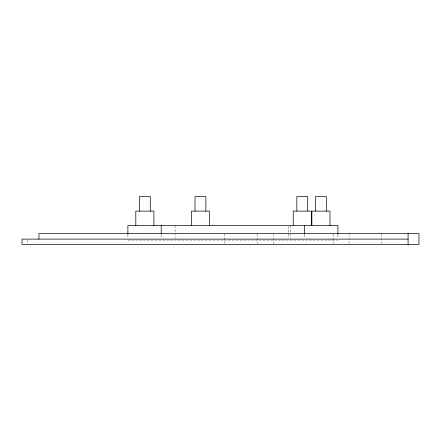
<?xml version="1.0" encoding="UTF-8"?>
<svg xmlns="http://www.w3.org/2000/svg" width="441" height="441" viewBox="0 0 441 441"><rect width="100%" height="100%" fill="white"/><g stroke="black" fill="none" stroke-linecap="round" stroke-linejoin="round"><path stroke-width="0.33" stroke-dasharray="2.21 1.65" d="M127.884 240.069L337.905 240.069M381.652 234.199L381.652 243.702M349.063 233.521L349.063 243.702M337.905 234.799L337.905 238.096M333.12 234.199L333.12 244.386M304.588 234.799L304.588 238.096M290.696 225.583L290.696 238.096M288.607 226.244L288.607 238.096M273.387 234.199L273.387 244.386M257.092 234.199L257.092 243.702M224.502 233.521L224.502 243.702M175.094 225.583L175.094 238.096M161.197 234.799L161.197 238.096M127.884 234.799L127.884 238.096M27.215 239.777L27.215 243.724"/><path stroke-width="0.66" d="M408.085 239.116L22.05 239.116L22.05 244.386L418.95 244.386L418.95 233.521L38.968 233.521L38.968 239.116M408.085 233.521L408.085 244.386M337.905 234.143L337.905 225.583L127.884 225.583L127.884 234.143M329.973 225.583L329.973 211.101L311.87 211.101L311.87 225.583M326.351 211.101L326.351 196.614L315.491 196.614L315.491 211.101M311.324 225.583L311.324 211.101L293.221 211.101L293.221 225.583M307.702 211.101L307.702 196.614L296.843 196.614L296.843 211.101M304.588 225.583L304.588 234.143M209.503 225.583L209.503 211.101L191.394 211.101L191.394 225.583M205.881 211.101L205.881 196.614L195.016 196.614L195.016 211.101M161.197 225.583L161.197 234.143M153.92 225.583L153.92 211.101L135.811 211.101L135.811 225.583M150.298 211.101L150.298 196.614L139.433 196.614L139.433 211.101"/></g></svg>
